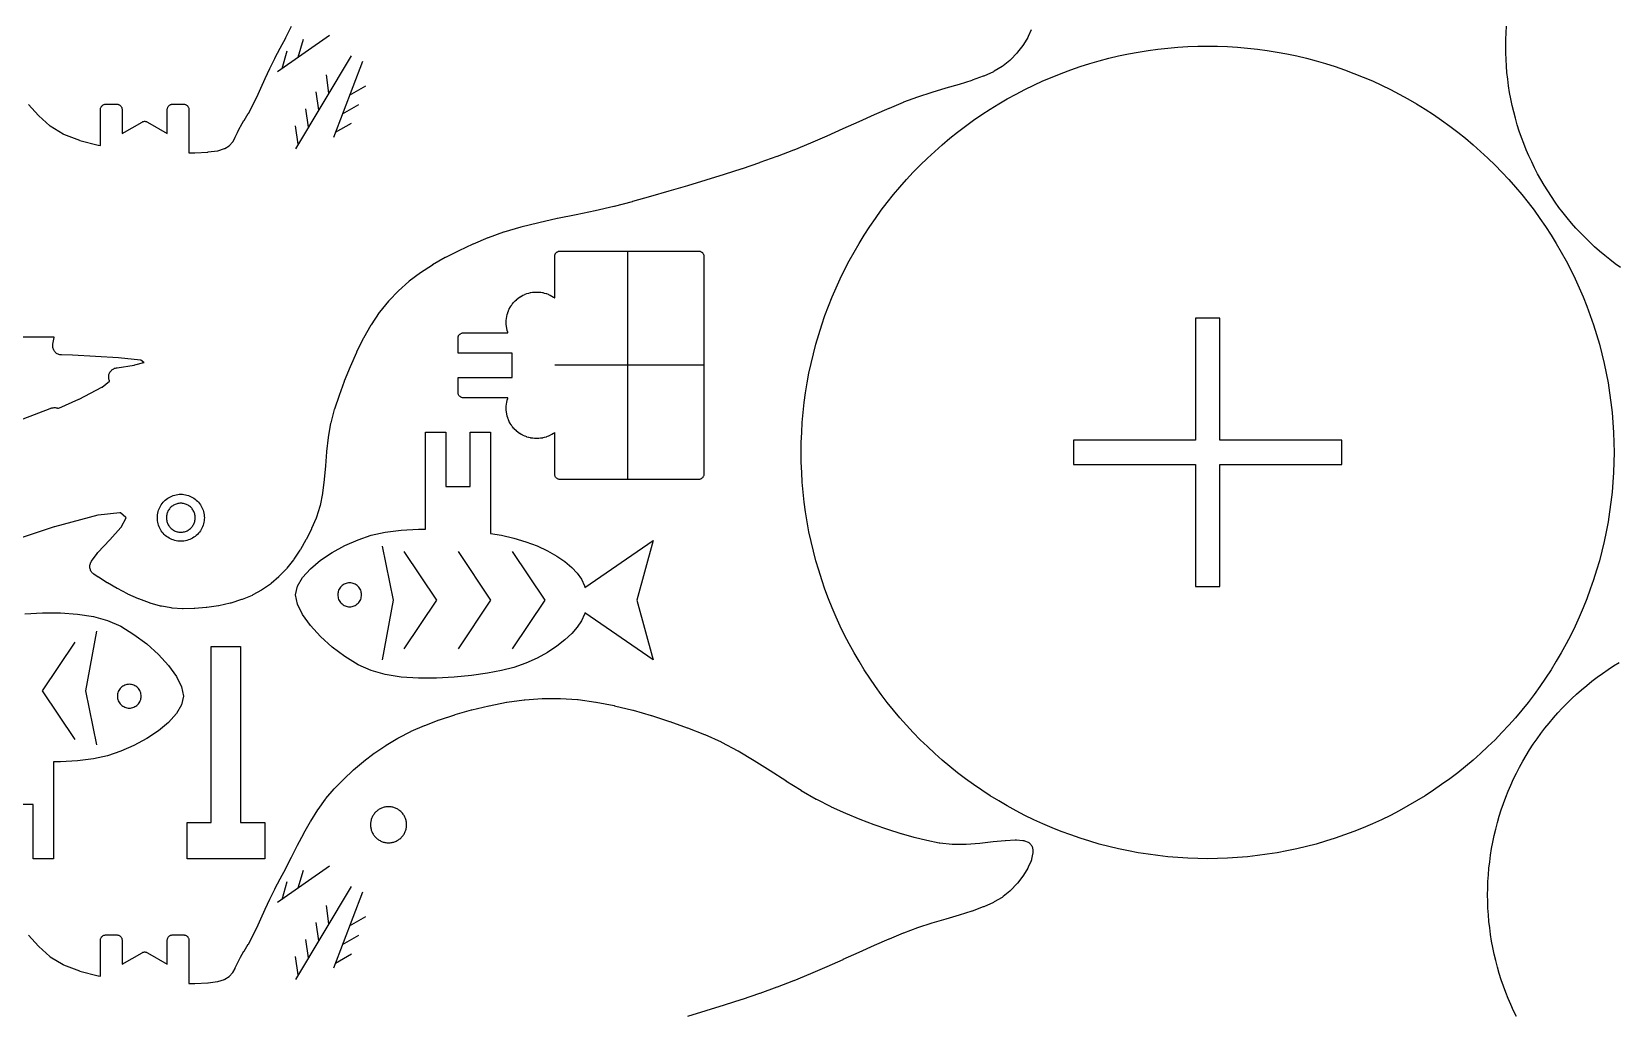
# Model space of a CAD drawing. Header units: millimetres. Extents: x 5 to 580, y 5 to 395.
# Drawn here: x 113.8 to 289.6, y 136 to 244.6 of the extents above; entities that cross this region are included whole.
import ezdxf

# ---------------------------------------------------------------- set-up
doc = ezdxf.new("R2010")
doc.units = ezdxf.units.MM
doc.layers.add('CUT', color=1, linetype='Continuous')
doc.layers.add('ENGRAVE', color=5, linetype='Continuous')

msp = doc.modelspace()

# ---------------------------------------------------------------- linework, layer by layer
at = {"layer": 'CUT'}
for points in [[(224.45, 244.78), (224.14, 244.07), (224.08, 243.95), (223.62, 243.18), (223.55, 243.08), (222.96, 242.31), (222.88, 242.22), (222.19, 241.5), (222.11, 241.42), (221.36, 240.81), (221.3, 240.76), (221.24, 240.72), (220.38, 240.21), (220.28, 240.16), (219.22, 239.68), (219.15, 239.66), (217.92, 239.21), (217.88, 239.2), (216.5, 238.76), (216.48, 238.76), (215, 238.32), (213.46, 237.86), (213.45, 237.85), (211.89, 237.35), (211.87, 237.34), (210.31, 236.77), (210.3, 236.76), (208.72, 236.1), (208.71, 236.1), (207.07, 235.38), (207.06, 235.38), (205.36, 234.62), (203.62, 233.83), (203.62, 233.82), (201.84, 233.03), (201.83, 233.02), (200.02, 232.24), (200.01, 232.24), (198.18, 231.48), (198.16, 231.47), (196.32, 230.77), (196.29, 230.76), (194.41, 230.09), (194.39, 230.08), (192.45, 229.42), (192.44, 229.42), (190.46, 228.77), (190.45, 228.77), (188.43, 228.14), (188.43, 228.14), (186.4, 227.52), (186.39, 227.52), (184.35, 226.92), (184.35, 226.92), (182.32, 226.33), (182.32, 226.33), (180.32, 225.77), (180.29, 225.76), (178.29, 225.24), (178.26, 225.23), (176.2, 224.76), (176.18, 224.76), (174.09, 224.32), (174.08, 224.32), (172, 223.89), (171.99, 223.89), (169.95, 223.44), (169.93, 223.44), (167.96, 222.95), (167.94, 222.95), (166.08, 222.4), (166.05, 222.39), (164.32, 221.77), (164.29, 221.76), (162.66, 221.07), (162.65, 221.06), (161.1, 220.34), (161.08, 220.34), (159.61, 219.58), (159.58, 219.57), (158.19, 218.77), (158.17, 218.75), (156.86, 217.89), (156.83, 217.88), (155.6, 216.95), (155.57, 216.92), (154.42, 215.91), (154.39, 215.88), (153.32, 214.78), (153.29, 214.74), (152.3, 213.52), (152.28, 213.48), (151.37, 212.13), (151.35, 212.1), (150.52, 210.64), (150.51, 210.62), (149.75, 209.09), (149.74, 209.06), (149.05, 207.49), (149.04, 207.47), (148.41, 205.89), (148.4, 205.87), (147.83, 204.3), (147.83, 204.29), (147.31, 202.78), (147.3, 202.75), (146.9, 201.26), (146.89, 201.21), (146.62, 199.68), (146.62, 199.65), (146.44, 198.09), (146.44, 198.08), (146.31, 196.51), (146.31, 196.51), (146.17, 194.99), (146.17, 194.95), (146, 193.52), (145.99, 193.45), (145.73, 192.13), (145.7, 192.02), (145.32, 190.81), (145.29, 190.72), (144.79, 189.56), (144.76, 189.51), (144.19, 188.37), (144.16, 188.31), (143.54, 187.24), (143.5, 187.18), (142.83, 186.17), (142.78, 186.11), (142.05, 185.18), (141.99, 185.12), (141.21, 184.28), (141.14, 184.22), (140.31, 183.48), (140.23, 183.42), (139.35, 182.8), (139.25, 182.73), (138.29, 182.21), (138.19, 182.16), (137.1, 181.72), (137.02, 181.69), (135.84, 181.32), (135.77, 181.3), (134.53, 181.02), (134.46, 181.01), (133.19, 180.81), (133.12, 180.81), (131.86, 180.7), (131.79, 180.7), (130.57, 180.68), (130.5, 180.69), (129.36, 180.76), (129.25, 180.77), (128.15, 180.96), (128.05, 180.98), (126.91, 181.31), (126.83, 181.33), (125.67, 181.77), (125.61, 181.79), (124.45, 182.31), (124.41, 182.34), (123.29, 182.92), (123.25, 182.94), (122.2, 183.54), (122.16, 183.56), (121.2, 184.17), (121.17, 184.18), (120.68, 184.51), (120.6, 184.57), (120.53, 184.63), (120.47, 184.7), (120.41, 184.77), (120.36, 184.85), (120.32, 184.94), (120.29, 185.02), (120.26, 185.11), (120.24, 185.21), (120.24, 185.22), (120.23, 185.31), (120.23, 185.41), (120.24, 185.5), (120.26, 185.6), (120.29, 185.69), (120.32, 185.77), (120.37, 185.86), (120.42, 185.94), (121.05, 186.82), (121.13, 186.93), (122.43, 188.32), (122.44, 188.33), (123.66, 189.68), (123.68, 189.7), (123.69, 189.73), (124.24, 190.75), (124.25, 190.77), (124.23, 190.79), (123.61, 191.29), (123.59, 191.3), (123.56, 191.3), (121.14, 191.05), (121.13, 191.04), (121.11, 191.04), (116.32, 189.77), (116.29, 189.76), (108.18, 187.05)], [(113.44, 236.54), (114.53, 235.3), (114.57, 235.26), (115.8, 234.18), (115.82, 234.17), (115.83, 234.15), (117.29, 233.27), (117.31, 233.26), (117.33, 233.25), (119.07, 232.58), (119.13, 232.56), (121.15, 232.04), (121.18, 232.03), (121.41, 231.99), (121.41, 235.96), (121.41, 236.02), (121.42, 236.08), (121.43, 236.14), (121.45, 236.19), (121.48, 236.25), (121.51, 236.3), (121.54, 236.34), (121.58, 236.39), (121.62, 236.43), (121.67, 236.46), (121.72, 236.49), (121.78, 236.52), (121.83, 236.54), (121.89, 236.55), (121.95, 236.56), (122.01, 236.56), (123.21, 236.56), (123.26, 236.56), (123.32, 236.55), (123.38, 236.54), (123.43, 236.52), (123.49, 236.49), (123.54, 236.46), (123.59, 236.43), (123.63, 236.39), (123.67, 236.34), (123.7, 236.3), (123.73, 236.25), (123.76, 236.19), (123.78, 236.14), (123.79, 236.08), (123.8, 236.02), (123.81, 235.96), (123.81, 233.33), (123.81, 233.32), (123.82, 233.33), (126.01, 234.59), (126.06, 234.62), (126.11, 234.64), (126.16, 234.65), (126.22, 234.66), (126.28, 234.67), (126.33, 234.67), (126.39, 234.66), (126.45, 234.65), (126.5, 234.64), (126.55, 234.62), (126.61, 234.59), (128.79, 233.33), (128.8, 233.32), (128.81, 233.33), (128.81, 235.96), (128.81, 236.02), (128.82, 236.08), (128.83, 236.14), (128.85, 236.19), (128.88, 236.25), (128.91, 236.3), (128.94, 236.34), (128.98, 236.39), (129.02, 236.43), (129.07, 236.46), (129.12, 236.49), (129.18, 236.52), (129.23, 236.54), (129.29, 236.55), (129.35, 236.56), (129.41, 236.56), (130.61, 236.56), (130.66, 236.56), (130.72, 236.55), (130.78, 236.54), (130.83, 236.52), (130.89, 236.49), (130.94, 236.46), (130.99, 236.43), (131.03, 236.39), (131.07, 236.34), (131.1, 236.3), (131.13, 236.25), (131.16, 236.19), (131.18, 236.14), (131.19, 236.08), (131.2, 236.02), (131.21, 235.96), (131.21, 231.19), (131.83, 231.19), (131.85, 231.19), (133.28, 231.26), (133.33, 231.27), (134.36, 231.4), (134.38, 231.41), (134.4, 231.41), (135.13, 231.64), (135.15, 231.65), (135.17, 231.66), (135.66, 231.96), (135.68, 231.98), (135.7, 231.99), (136.04, 232.37), (136.05, 232.39), (136.07, 232.41), (136.32, 232.86), (136.34, 232.9), (136.58, 233.43), (136.59, 233.45), (136.87, 234.03), (136.91, 234.11), (137.3, 234.75), (137.31, 234.77), (137.78, 235.52), (137.8, 235.55), (138.25, 236.39), (138.26, 236.41), (138.71, 237.34), (138.72, 237.35), (139.18, 238.35), (139.66, 239.41), (139.66, 239.42), (140.16, 240.51), (140.17, 240.53), (140.7, 241.62), (140.72, 241.65), (141.3, 242.76), (141.31, 242.76), (141.93, 243.93), (141.93, 243.94), (142.57, 245.19)], [(289.73, 218.47), (289.13, 218.9), (288.54, 219.35), (287.97, 219.81), (287.4, 220.28), (286.85, 220.77), (286.31, 221.27), (285.79, 221.79), (285.27, 222.31), (284.77, 222.85), (284.28, 223.4), (283.81, 223.97), (283.35, 224.54), (282.9, 225.13), (282.47, 225.73), (282.06, 226.33), (281.65, 226.95), (281.27, 227.58), (280.9, 228.21), (280.54, 228.86), (280.2, 229.51), (279.88, 230.17), (279.57, 230.84), (279.28, 231.52), (279.01, 232.2), (278.75, 232.89), (278.51, 233.59), (278.29, 234.29), (278.09, 235), (277.9, 235.71), (277.73, 236.43), (277.58, 237.15), (277.44, 237.87), (277.32, 238.6), (277.23, 239.33), (277.14, 240.06), (277.08, 240.79), (277.04, 241.53), (277.01, 242.26), (277, 243), (277.01, 243.74), (277.04, 244.47), (277.08, 245.21)], [(21.9, 166.89), (115.85, 202.87), (115.9, 202.89), (115.94, 202.9), (116.04, 202.93), (116.06, 202.94), (116.15, 202.95), (116.17, 202.95), (116.27, 202.96), (116.29, 202.96), (116.39, 202.96), (116.41, 202.96), (116.51, 202.94), (116.53, 202.94), (116.63, 202.92), (116.64, 202.91), (116.74, 202.88), (116.74, 202.88), (116.77, 202.87), (116.79, 202.88), (119.03, 203.89), (119.06, 203.9), (121.56, 205.21), (121.59, 205.22), (121.61, 205.24), (122.41, 205.9), (122.42, 205.92), (122.41, 205.94), (122.38, 206.03), (122.35, 206.12), (122.33, 206.22), (122.32, 206.32), (122.32, 206.42), (122.33, 206.51), (122.35, 206.61), (122.38, 206.7), (122.42, 206.79), (122.46, 206.88), (122.52, 206.96), (122.58, 207.04), (122.65, 207.11), (122.72, 207.17), (122.8, 207.22), (122.89, 207.27), (122.98, 207.31), (123.07, 207.34), (123.17, 207.36), (123.25, 207.37), (125.15, 207.66), (125.21, 207.68), (126.22, 207.94), (126.24, 207.95), (126.22, 207.96), (125.87, 208.21), (125.85, 208.22), (125.83, 208.22), (123.42, 208.49), (123.39, 208.49), (118.31, 208.76), (118.3, 208.76), (117.1, 208.79), (117, 208.8), (116.9, 208.82), (116.81, 208.84), (116.72, 208.88), (116.63, 208.92), (116.55, 208.97), (116.47, 209.03), (116.4, 209.1), (116.34, 209.17), (116.28, 209.25), (116.23, 209.34), (116.19, 209.42), (116.16, 209.52), (116.14, 209.61), (116.13, 209.71), (116.12, 209.81), (116.13, 209.9), (116.14, 210), (116.3, 210.74), (116.3, 210.76), (116.28, 210.76), (102.91, 210.76)], [(113.02, 180.12), (115, 180.22), (116.98, 180.23), (118.88, 180.1), (120.65, 179.83), (122.2, 179.4), (123.65, 178.74), (125.12, 177.85), (126.53, 176.79), (127.82, 175.61), (128.94, 174.39), (129.82, 173.17), (130.39, 172.02), (130.6, 171), (130.39, 170.04), (129.82, 169.07), (128.94, 168.1), (127.82, 167.17), (126.53, 166.31), (125.12, 165.54), (123.65, 164.9), (122.2, 164.4), (120.65, 164.06), (118.88, 163.84), (116.98, 163.73), (116.2, 163.73), (116.2, 159), (116.2, 153), (114.22, 153), (113.95, 153), (113.95, 159), (111.25, 159)], [(278.2, 135.51), (277.88, 136.17), (277.57, 136.84), (277.28, 137.52), (277.01, 138.2), (276.75, 138.89), (276.51, 139.59), (276.29, 140.29), (276.09, 141), (275.9, 141.71), (275.73, 142.43), (275.58, 143.15), (275.44, 143.87), (275.32, 144.6), (275.23, 145.33), (275.14, 146.06), (275.08, 146.79), (275.04, 147.53), (275.01, 148.26), (275, 149), (275.01, 149.74), (275.04, 150.47), (275.08, 151.21), (275.14, 151.94), (275.23, 152.67), (275.32, 153.4), (275.44, 154.13), (275.58, 154.85), (275.73, 155.57), (275.9, 156.29), (276.09, 157), (276.29, 157.71), (276.51, 158.41), (276.75, 159.11), (277.01, 159.8), (277.28, 160.48), (277.57, 161.16), (277.88, 161.83), (278.2, 162.49), (278.54, 163.14), (278.9, 163.79), (279.27, 164.42), (279.65, 165.05), (280.06, 165.67), (280.47, 166.27), (280.9, 166.87), (281.35, 167.46), (281.81, 168.03), (282.28, 168.6), (282.77, 169.15), (283.27, 169.69), (283.79, 170.21), (284.31, 170.73), (284.85, 171.23), (285.4, 171.72), (285.97, 172.19), (286.54, 172.65), (287.13, 173.1), (287.73, 173.53), (288.33, 173.94), (288.95, 174.35), (289.58, 174.73)], [(113.44, 144.54), (114.53, 143.3), (114.57, 143.26), (115.8, 142.18), (115.82, 142.17), (115.83, 142.15), (117.29, 141.27), (117.31, 141.26), (117.33, 141.25), (119.07, 140.58), (119.13, 140.56), (121.15, 140.04), (121.18, 140.03), (121.41, 139.99), (121.41, 143.96), (121.41, 144.02), (121.42, 144.08), (121.43, 144.14), (121.45, 144.19), (121.48, 144.25), (121.51, 144.3), (121.54, 144.34), (121.58, 144.39), (121.62, 144.43), (121.67, 144.46), (121.72, 144.49), (121.78, 144.52), (121.83, 144.54), (121.89, 144.55), (121.95, 144.56), (122.01, 144.56), (123.21, 144.56), (123.26, 144.56), (123.32, 144.55), (123.38, 144.54), (123.43, 144.52), (123.49, 144.49), (123.54, 144.46), (123.59, 144.43), (123.63, 144.39), (123.67, 144.34), (123.7, 144.3), (123.73, 144.25), (123.76, 144.19), (123.78, 144.14), (123.79, 144.08), (123.8, 144.02), (123.81, 143.96), (123.81, 141.33), (123.81, 141.32), (123.82, 141.33), (126.01, 142.59), (126.06, 142.62), (126.11, 142.64), (126.16, 142.65), (126.22, 142.66), (126.28, 142.67), (126.33, 142.67), (126.39, 142.66), (126.45, 142.65), (126.5, 142.64), (126.55, 142.62), (126.61, 142.59), (128.79, 141.33), (128.8, 141.32), (128.81, 141.33), (128.81, 143.96), (128.81, 144.02), (128.82, 144.08), (128.83, 144.14), (128.85, 144.19), (128.88, 144.25), (128.91, 144.3), (128.94, 144.34), (128.98, 144.39), (129.02, 144.43), (129.07, 144.46), (129.12, 144.49), (129.18, 144.52), (129.23, 144.54), (129.29, 144.55), (129.35, 144.56), (129.41, 144.56), (130.61, 144.56), (130.66, 144.56), (130.72, 144.55), (130.78, 144.54), (130.83, 144.52), (130.89, 144.49), (130.94, 144.46), (130.99, 144.43), (131.03, 144.39), (131.07, 144.34), (131.1, 144.3), (131.13, 144.25), (131.16, 144.19), (131.18, 144.14), (131.19, 144.08), (131.2, 144.02), (131.21, 143.96), (131.21, 139.19), (131.83, 139.19), (131.85, 139.19), (133.28, 139.26), (133.33, 139.27), (134.36, 139.4), (134.38, 139.41), (134.4, 139.41), (135.13, 139.64), (135.15, 139.65), (135.17, 139.66), (135.66, 139.96), (135.68, 139.98), (135.7, 139.99), (136.04, 140.37), (136.05, 140.39), (136.07, 140.41), (136.32, 140.86), (136.34, 140.9), (136.58, 141.43), (136.59, 141.45), (136.87, 142.03), (136.91, 142.11), (137.3, 142.75), (137.31, 142.77), (137.78, 143.52), (137.8, 143.55), (138.25, 144.39), (138.26, 144.41), (138.71, 145.34), (138.72, 145.35), (139.18, 146.35), (139.66, 147.41), (139.66, 147.42), (140.16, 148.51), (140.17, 148.53), (140.7, 149.62), (140.72, 149.65), (141.3, 150.76), (141.31, 150.76), (141.93, 151.93), (141.93, 151.94), (142.57, 153.19), (143.23, 154.49), (143.24, 154.5), (143.92, 155.81), (143.94, 155.84), (144.66, 157.12), (144.69, 157.16), (145.46, 158.4), (145.5, 158.45), (146.33, 159.61), (146.38, 159.67), (147.28, 160.74), (147.33, 160.79), (148.31, 161.79), (148.35, 161.82), (149.39, 162.8), (149.42, 162.83), (150.52, 163.77), (150.56, 163.8), (151.72, 164.68), (151.77, 164.72), (152.99, 165.55), (153.04, 165.58), (154.33, 166.35), (154.39, 166.38), (155.76, 167.08), (155.82, 167.11), (157.28, 167.75), (157.33, 167.77), (158.92, 168.37), (158.95, 168.38), (160.66, 168.95), (160.7, 168.96), (162.5, 169.48), (162.54, 169.49), (164.41, 169.94), (164.45, 169.95), (166.36, 170.32), (166.41, 170.33), (168.34, 170.59), (168.4, 170.6), (170.31, 170.75), (170.38, 170.75), (172.27, 170.76), (172.34, 170.76), (174.24, 170.63), (174.3, 170.62), (176.25, 170.35), (176.31, 170.34), (178.3, 169.96), (178.34, 169.95), (180.35, 169.45), (180.39, 169.44), (182.39, 168.87), (182.42, 168.86), (184.41, 168.21), (184.44, 168.2), (186.38, 167.51), (186.41, 167.5), (188.28, 166.77), (188.33, 166.75), (190.13, 165.94), (190.19, 165.91), (191.97, 164.96), (192.01, 164.94), (193.78, 163.89), (193.8, 163.87), (195.55, 162.76), (195.56, 162.76), (197.29, 161.65), (197.29, 161.64), (198.99, 160.58), (199, 160.57), (200.65, 159.61), (200.68, 159.59), (202.29, 158.77), (202.32, 158.76), (203.91, 158.05), (203.92, 158.04), (205.49, 157.39), (205.5, 157.39), (207.03, 156.8), (207.05, 156.79), (208.55, 156.27), (208.56, 156.26), (210.03, 155.8), (210.05, 155.79), (211.48, 155.39), (211.5, 155.39), (212.91, 155.05), (212.92, 155.04), (214.28, 154.77), (214.33, 154.76), (215.71, 154.61), (215.77, 154.61), (217.23, 154.62), (217.27, 154.62), (218.77, 154.73), (218.78, 154.73), (220.24, 154.89), (220.24, 154.89), (221.57, 155.02), (221.62, 155.03), (222.7, 155.09), (222.83, 155.09), (223.53, 155.03), (223.63, 155.02), (223.74, 154.99), (223.84, 154.96), (224.02, 154.88), (224.11, 154.84), (224.19, 154.79), (224.27, 154.73), (224.35, 154.66), (224.41, 154.58), (224.47, 154.5), (224.47, 154.5), (224.52, 154.41), (224.56, 154.32), (224.59, 154.23), (224.61, 154.13), (224.63, 154.04), (224.65, 153.79), (224.65, 153.69), (224.64, 153.59), (224.62, 153.49), (224.5, 152.96), (224.48, 152.87), (224.45, 152.78), (224.14, 152.07), (224.08, 151.95), (223.62, 151.18), (223.55, 151.08), (222.96, 150.31), (222.88, 150.22), (222.19, 149.5), (222.11, 149.42), (221.36, 148.81), (221.3, 148.76), (221.24, 148.72), (220.38, 148.21), (220.28, 148.16), (219.22, 147.68), (219.15, 147.66), (217.92, 147.21), (217.88, 147.2), (216.5, 146.76), (216.48, 146.76), (215, 146.32), (213.46, 145.86), (213.45, 145.85), (211.89, 145.35), (211.87, 145.34), (210.31, 144.77), (210.3, 144.76), (208.72, 144.1), (208.71, 144.1), (207.07, 143.38), (207.06, 143.38), (205.36, 142.62), (203.62, 141.83), (203.62, 141.82), (201.84, 141.03), (201.83, 141.02), (200.02, 140.24), (200.01, 140.24), (198.18, 139.48), (198.16, 139.47), (196.32, 138.77), (196.29, 138.76), (194.41, 138.09), (194.39, 138.08), (192.45, 137.42), (192.44, 137.42), (190.46, 136.77), (190.45, 136.77), (188.43, 136.14), (188.43, 136.14), (186.4, 135.52)]]:
    msp.add_lwpolyline(points, dxfattribs=at)
for points in [[(288.99, 196.9), (288.95, 195.79), (288.88, 194.69), (288.78, 193.59), (288.66, 192.49), (288.51, 191.4), (288.34, 190.31), (288.14, 189.22), (287.91, 188.14), (287.65, 187.07), (287.37, 186), (287.06, 184.94), (286.73, 183.88), (286.37, 182.84), (285.98, 181.8), (285.57, 180.78), (285.14, 179.76), (284.68, 178.76), (284.2, 177.77), (283.69, 176.79), (283.15, 175.82), (282.6, 174.87), (282.02, 173.93), (281.42, 173), (280.79, 172.09), (280.14, 171.19), (279.48, 170.31), (278.79, 169.45), (278.07, 168.61), (277.34, 167.78), (276.59, 166.97), (275.82, 166.18), (275.03, 165.41), (274.22, 164.66), (273.39, 163.93), (272.55, 163.21), (271.69, 162.52), (270.81, 161.86), (269.91, 161.21), (269, 160.58), (268.07, 159.98), (267.13, 159.4), (266.18, 158.85), (265.21, 158.31), (264.23, 157.8), (263.24, 157.32), (262.24, 156.86), (261.22, 156.43), (260.2, 156.02), (259.16, 155.63), (258.12, 155.27), (257.06, 154.94), (256, 154.63), (254.93, 154.35), (253.86, 154.09), (252.78, 153.86), (251.69, 153.66), (250.6, 153.49), (249.51, 153.34), (248.41, 153.22), (247.31, 153.12), (246.21, 153.05), (245.1, 153.01), (244, 153), (242.9, 153.01), (241.79, 153.05), (240.69, 153.12), (239.59, 153.22), (238.49, 153.34), (237.4, 153.49), (236.31, 153.66), (235.22, 153.86), (234.14, 154.09), (233.07, 154.35), (232, 154.63), (230.94, 154.94), (229.88, 155.27), (228.84, 155.63), (227.8, 156.02), (226.78, 156.43), (225.76, 156.86), (224.76, 157.32), (223.77, 157.8), (222.79, 158.31), (221.82, 158.85), (220.87, 159.4), (219.93, 159.98), (219, 160.58), (218.09, 161.21), (217.19, 161.86), (216.31, 162.52), (215.45, 163.21), (214.61, 163.93), (213.78, 164.66), (212.97, 165.41), (212.18, 166.18), (211.41, 166.97), (210.66, 167.78), (209.93, 168.61), (209.21, 169.45), (208.52, 170.31), (207.86, 171.19), (207.21, 172.09), (206.58, 173), (205.98, 173.93), (205.4, 174.87), (204.85, 175.82), (204.31, 176.79), (203.8, 177.77), (203.32, 178.76), (202.86, 179.76), (202.43, 180.78), (202.02, 181.8), (201.63, 182.84), (201.27, 183.88), (200.94, 184.94), (200.63, 186), (200.35, 187.07), (200.09, 188.14), (199.86, 189.22), (199.66, 190.31), (199.49, 191.4), (199.34, 192.49), (199.22, 193.59), (199.12, 194.69), (199.05, 195.79), (199.01, 196.9), (199, 198), (199.01, 199.1), (199.05, 200.21), (199.12, 201.31), (199.22, 202.41), (199.34, 203.51), (199.49, 204.6), (199.66, 205.69), (199.86, 206.78), (200.09, 207.86), (200.35, 208.93), (200.63, 210), (200.94, 211.06), (201.27, 212.12), (201.63, 213.16), (202.02, 214.2), (202.43, 215.22), (202.86, 216.24), (203.32, 217.24), (203.8, 218.23), (204.31, 219.21), (204.85, 220.18), (205.4, 221.13), (205.98, 222.07), (206.58, 223), (207.21, 223.91), (207.86, 224.81), (208.52, 225.69), (209.21, 226.55), (209.93, 227.39), (210.66, 228.22), (211.41, 229.03), (212.18, 229.82), (212.97, 230.59), (213.78, 231.34), (214.61, 232.07), (215.45, 232.79), (216.31, 233.48), (217.19, 234.14), (218.09, 234.79), (219, 235.42), (219.93, 236.02), (220.87, 236.6), (221.82, 237.15), (222.79, 237.69), (223.77, 238.2), (224.76, 238.68), (225.76, 239.14), (226.78, 239.57), (227.8, 239.98), (228.84, 240.37), (229.88, 240.73), (230.94, 241.06), (232, 241.37), (233.07, 241.65), (234.14, 241.91), (235.22, 242.14), (236.31, 242.34), (237.4, 242.51), (238.49, 242.66), (239.59, 242.78), (240.69, 242.88), (241.79, 242.95), (242.9, 242.99), (244, 243), (245.1, 242.99), (246.21, 242.95), (247.31, 242.88), (248.41, 242.78), (249.51, 242.66), (250.6, 242.51), (251.69, 242.34), (252.78, 242.14), (253.86, 241.91), (254.93, 241.65), (256, 241.37), (257.06, 241.06), (258.12, 240.73), (259.16, 240.37), (260.2, 239.98), (261.22, 239.57), (262.24, 239.14), (263.24, 238.68), (264.23, 238.2), (265.21, 237.69), (266.18, 237.15), (267.13, 236.6), (268.07, 236.02), (269, 235.42), (269.91, 234.79), (270.81, 234.14), (271.69, 233.48), (272.55, 232.79), (273.39, 232.07), (274.22, 231.34), (275.03, 230.59), (275.82, 229.82), (276.59, 229.03), (277.34, 228.22), (278.07, 227.39), (278.79, 226.55), (279.48, 225.69), (280.14, 224.81), (280.79, 223.91), (281.42, 223), (282.02, 222.07), (282.6, 221.13), (283.15, 220.18), (283.69, 219.21), (284.2, 218.23), (284.68, 217.24), (285.14, 216.24), (285.57, 215.22), (285.98, 214.2), (286.37, 213.16), (286.73, 212.12), (287.06, 211.06), (287.37, 210), (287.65, 208.93), (287.91, 207.86), (288.14, 206.78), (288.34, 205.69), (288.51, 204.6), (288.66, 203.51), (288.78, 202.41), (288.88, 201.31), (288.95, 200.21), (288.99, 199.1), (289, 198)], [(171.69, 200.18), (171.59, 200.11), (171.56, 200.09), (171.4, 199.99), (171.37, 199.97), (171.21, 199.89), (171.17, 199.87), (171.01, 199.8), (170.97, 199.78), (170.8, 199.72), (170.77, 199.7), (170.59, 199.65), (170.55, 199.64), (170.38, 199.6), (170.34, 199.59), (170.16, 199.56), (170.12, 199.56), (169.94, 199.54), (169.9, 199.54), (169.72, 199.53), (169.68, 199.53), (169.5, 199.54), (169.46, 199.54), (169.28, 199.56), (169.24, 199.56), (169.06, 199.59), (169.02, 199.6), (168.85, 199.64), (168.81, 199.65), (168.63, 199.7), (168.6, 199.72), (168.43, 199.78), (168.39, 199.8), (168.23, 199.87), (168.19, 199.89), (168.03, 199.97), (168, 199.99), (167.84, 200.09), (167.81, 200.11), (167.66, 200.22), (167.63, 200.24), (167.49, 200.36), (167.46, 200.38), (167.33, 200.51), (167.3, 200.53), (167.18, 200.67), (167.15, 200.7), (167.04, 200.84), (167.01, 200.87), (166.91, 201.01), (166.89, 201.05), (166.79, 201.2), (166.77, 201.24), (166.68, 201.4), (166.67, 201.43), (166.59, 201.6), (166.58, 201.63), (166.51, 201.8), (166.5, 201.84), (166.45, 202.01), (166.44, 202.05), (166.4, 202.23), (166.39, 202.27), (166.36, 202.44), (166.35, 202.48), (166.34, 202.66), (166.33, 202.7), (166.33, 202.88), (166.33, 202.92), (166.33, 203.1), (166.34, 203.14), (166.35, 203.32), (166.36, 203.36), (166.39, 203.54), (166.4, 203.58), (166.44, 203.76), (166.45, 203.8), (166.5, 203.97), (166.51, 204.01), (166.52, 204.03), (166.53, 204.05), (166.51, 204.05), (161.6, 204.05), (161.54, 204.05), (161.48, 204.06), (161.43, 204.07), (161.37, 204.09), (161.32, 204.12), (161.27, 204.15), (161.22, 204.18), (161.18, 204.22), (161.14, 204.27), (161.1, 204.31), (161.07, 204.36), (161.05, 204.42), (161.03, 204.47), (161.01, 204.53), (161, 204.59), (161, 204.65), (161, 206.3), (167, 206.3), (167, 209), (161, 209), (161, 210.65), (161, 210.71), (161.01, 210.76), (161.03, 210.82), (161.05, 210.88), (161.07, 210.93), (161.1, 210.98), (161.14, 211.03), (161.18, 211.07), (161.22, 211.11), (161.27, 211.15), (161.32, 211.18), (161.37, 211.2), (161.43, 211.22), (161.48, 211.23), (161.54, 211.24), (161.6, 211.25), (166.51, 211.25), (166.53, 211.25), (166.52, 211.26), (166.51, 211.29), (166.5, 211.32), (166.45, 211.5), (166.44, 211.54), (166.4, 211.71), (166.39, 211.75), (166.36, 211.93), (166.35, 211.97), (166.34, 212.15), (166.33, 212.19), (166.33, 212.37), (166.33, 212.41), (166.33, 212.59), (166.34, 212.63), (166.35, 212.81), (166.36, 212.85), (166.39, 213.03), (166.4, 213.07), (166.44, 213.24), (166.45, 213.28), (166.5, 213.45), (166.51, 213.49), (166.58, 213.66), (166.59, 213.7), (166.67, 213.86), (166.68, 213.9), (166.77, 214.06), (166.79, 214.09), (166.89, 214.25), (166.91, 214.28), (167.01, 214.43), (167.04, 214.46), (167.15, 214.6), (167.18, 214.63), (167.3, 214.76), (167.33, 214.79), (167.46, 214.91), (167.49, 214.94), (167.63, 215.05), (167.66, 215.08), (167.81, 215.18), (167.84, 215.2), (168, 215.3), (168.03, 215.32), (168.19, 215.4), (168.23, 215.42), (168.39, 215.5), (168.43, 215.51), (168.6, 215.58), (168.63, 215.59), (168.81, 215.64), (168.85, 215.65), (169.02, 215.69), (169.06, 215.7), (169.24, 215.73), (169.28, 215.73), (169.46, 215.75), (169.5, 215.75), (169.68, 215.76), (169.72, 215.76), (169.9, 215.75), (169.94, 215.75), (170.12, 215.73), (170.16, 215.73), (170.34, 215.7), (170.38, 215.69), (170.55, 215.65), (170.59, 215.64), (170.77, 215.59), (170.8, 215.58), (170.97, 215.51), (171.01, 215.5), (171.17, 215.42), (171.21, 215.4), (171.37, 215.32), (171.4, 215.3), (171.56, 215.2), (171.59, 215.18), (171.69, 215.11), (171.7, 215.1), (171.7, 215.12), (171.7, 219.69), (171.7, 219.75), (171.71, 219.81), (171.73, 219.87), (171.75, 219.92), (171.77, 219.98), (171.8, 220.03), (171.84, 220.07), (171.88, 220.12), (171.92, 220.16), (171.97, 220.19), (172.02, 220.22), (172.07, 220.25), (172.13, 220.27), (172.18, 220.28), (172.24, 220.29), (172.3, 220.29), (187.62, 220.29), (187.68, 220.29), (187.74, 220.28), (187.8, 220.27), (187.85, 220.25), (187.91, 220.22), (187.96, 220.19), (188, 220.16), (188.05, 220.12), (188.09, 220.07), (188.12, 220.03), (188.15, 219.98), (188.18, 219.92), (188.2, 219.87), (188.21, 219.81), (188.22, 219.75), (188.22, 219.69), (188.22, 195.6), (188.22, 195.54), (188.21, 195.48), (188.2, 195.43), (188.18, 195.37), (188.15, 195.32), (188.12, 195.27), (188.09, 195.22), (188.05, 195.18), (188, 195.14), (187.96, 195.1), (187.91, 195.07), (187.85, 195.05), (187.8, 195.03), (187.74, 195.01), (187.68, 195), (187.62, 195), (172.3, 195), (172.24, 195), (172.18, 195.01), (172.13, 195.03), (172.07, 195.05), (172.02, 195.07), (171.97, 195.1), (171.92, 195.14), (171.88, 195.18), (171.84, 195.22), (171.8, 195.27), (171.77, 195.32), (171.75, 195.37), (171.73, 195.43), (171.71, 195.48), (171.7, 195.54), (171.7, 195.6), (171.7, 200.18), (171.7, 200.19)], [(245.35, 199.35), (245.35, 212.85), (242.65, 212.85), (242.65, 199.35), (229.15, 199.35), (229.15, 196.65), (242.65, 196.65), (242.65, 183.15), (245.35, 183.15), (245.35, 196.65), (258.85, 196.65), (258.85, 199.35)], [(157.4, 200.23), (159.38, 200.23), (159.65, 200.23), (159.65, 194.23), (162.35, 194.23), (162.35, 200.23), (162.62, 200.23), (164.6, 200.23), (164.6, 194.23), (164.6, 189.02), (165.8, 188.83), (167.19, 188.51), (168.52, 188.11), (169.76, 187.64), (170.9, 187.1), (171.93, 186.52), (172.83, 185.9), (173.59, 185.27), (174.2, 184.63), (174.66, 183.95), (174.99, 183.22), (175.04, 183.03), (182.6, 188.23), (180.8, 181.63), (182.6, 175.03), (175.03, 180.23), (174.99, 180.08), (174.66, 179.33), (174.2, 178.63), (173.59, 177.94), (172.83, 177.23), (171.93, 176.53), (170.9, 175.85), (169.76, 175.22), (168.52, 174.66), (167.19, 174.19), (165.8, 173.83), (164.25, 173.54), (162.48, 173.29), (160.58, 173.11), (158.6, 173), (156.62, 173), (154.72, 173.12), (152.95, 173.39), (151.4, 173.83), (149.95, 174.49), (148.48, 175.38), (147.07, 176.44), (145.78, 177.61), (144.66, 178.84), (143.78, 180.06), (143.21, 181.2), (143, 182.23), (143.21, 183.18), (143.78, 184.16), (144.66, 185.12), (145.78, 186.05), (147.07, 186.91), (148.48, 187.68), (149.95, 188.33), (151.4, 188.83), (152.95, 189.17), (154.72, 189.39), (156.62, 189.49), (157.4, 189.5), (157.4, 194.23)], [(128.71, 190.66), (128.72, 190.55), (128.74, 190.45), (128.76, 190.35), (128.79, 190.25), (128.83, 190.15), (128.87, 190.05), (128.92, 189.96), (128.97, 189.87), (129.04, 189.79), (129.1, 189.71), (129.17, 189.63), (129.25, 189.56), (129.33, 189.49), (129.42, 189.43), (129.51, 189.38), (129.6, 189.33), (129.69, 189.28), (129.79, 189.25), (129.89, 189.22), (129.99, 189.19), (130.1, 189.18), (130.2, 189.17), (130.31, 189.16), (130.41, 189.17), (130.51, 189.18), (130.62, 189.19), (130.72, 189.22), (130.82, 189.25), (130.92, 189.28), (131.01, 189.33), (131.11, 189.38), (131.19, 189.43), (131.28, 189.49), (131.36, 189.56), (131.44, 189.63), (131.51, 189.71), (131.57, 189.79), (131.64, 189.87), (131.69, 189.96), (131.74, 190.05), (131.78, 190.15), (131.82, 190.25), (131.85, 190.35), (131.87, 190.45), (131.89, 190.55), (131.9, 190.66), (131.91, 190.76), (131.9, 190.87), (131.89, 190.97), (131.87, 191.07), (131.85, 191.18), (131.82, 191.28), (131.78, 191.37), (131.74, 191.47), (131.69, 191.56), (131.64, 191.65), (131.57, 191.74), (131.51, 191.82), (131.44, 191.89), (131.36, 191.97), (131.28, 192.03), (131.19, 192.09), (131.11, 192.15), (131.01, 192.2), (130.92, 192.24), (130.82, 192.28), (130.72, 192.31), (130.62, 192.33), (130.51, 192.35), (130.41, 192.36), (130.31, 192.36), (130.2, 192.36), (130.1, 192.35), (129.99, 192.33), (129.89, 192.31), (129.79, 192.28), (129.69, 192.24), (129.6, 192.2), (129.51, 192.15), (129.42, 192.09), (129.33, 192.03), (129.25, 191.97), (129.17, 191.89), (129.1, 191.82), (129.04, 191.74), (128.97, 191.65), (128.92, 191.56), (128.87, 191.47), (128.83, 191.37), (128.79, 191.28), (128.76, 191.18), (128.74, 191.07), (128.72, 190.97), (128.71, 190.87), (128.71, 190.76)], [(150.22, 182.73), (150.16, 182.85), (150.1, 182.96), (150.02, 183.06), (149.93, 183.16), (149.84, 183.25), (149.73, 183.32), (149.62, 183.39), (149.51, 183.45), (149.38, 183.49), (149.26, 183.52), (149.13, 183.54), (149, 183.55), (148.87, 183.54), (148.74, 183.52), (148.62, 183.49), (148.49, 183.45), (148.38, 183.39), (148.27, 183.32), (148.16, 183.25), (148.07, 183.16), (147.98, 183.06), (147.9, 182.96), (147.84, 182.85), (147.78, 182.73), (147.74, 182.61), (147.71, 182.48), (147.69, 182.36), (147.68, 182.23), (147.69, 182.1), (147.71, 181.97), (147.74, 181.84), (147.78, 181.72), (147.84, 181.6), (147.9, 181.49), (147.98, 181.39), (148.07, 181.29), (148.16, 181.21), (148.27, 181.13), (148.38, 181.06), (148.49, 181.01), (148.62, 180.96), (148.74, 180.93), (148.87, 180.91), (149, 180.91), (149.13, 180.91), (149.26, 180.93), (149.38, 180.96), (149.51, 181.01), (149.62, 181.06), (149.73, 181.13), (149.84, 181.21), (149.93, 181.29), (150.02, 181.39), (150.1, 181.49), (150.16, 181.6), (150.22, 181.72), (150.26, 181.84), (150.29, 181.97), (150.31, 182.1), (150.32, 182.23), (150.31, 182.36), (150.29, 182.48), (150.26, 182.61)], [(133.67, 176.5), (136.93, 176.5), (136.93, 157), (139.6, 157), (139.6, 153), (131, 153), (131, 157), (133.67, 157)], [(123.38, 170.49), (123.44, 170.38), (123.5, 170.27), (123.58, 170.16), (123.67, 170.07), (123.76, 169.98), (123.87, 169.9), (123.98, 169.84), (124.09, 169.78), (124.22, 169.74), (124.34, 169.71), (124.47, 169.69), (124.6, 169.68), (124.73, 169.69), (124.86, 169.71), (124.98, 169.74), (125.11, 169.78), (125.22, 169.84), (125.33, 169.9), (125.44, 169.98), (125.53, 170.07), (125.62, 170.16), (125.7, 170.27), (125.76, 170.38), (125.82, 170.49), (125.86, 170.62), (125.89, 170.74), (125.91, 170.87), (125.92, 171), (125.91, 171.13), (125.89, 171.26), (125.86, 171.38), (125.82, 171.51), (125.76, 171.62), (125.7, 171.73), (125.62, 171.84), (125.53, 171.93), (125.44, 172.02), (125.33, 172.1), (125.22, 172.16), (125.11, 172.22), (124.98, 172.26), (124.86, 172.29), (124.73, 172.31), (124.6, 172.32), (124.47, 172.31), (124.34, 172.29), (124.22, 172.26), (124.09, 172.22), (123.98, 172.16), (123.87, 172.1), (123.76, 172.02), (123.67, 171.93), (123.58, 171.84), (123.5, 171.73), (123.44, 171.62), (123.38, 171.51), (123.34, 171.38), (123.31, 171.26), (123.29, 171.13), (123.28, 171), (123.29, 170.87), (123.31, 170.74), (123.34, 170.62)], [(151.31, 156.57), (151.33, 156.47), (151.34, 156.37), (151.37, 156.28), (151.39, 156.18), (151.42, 156.09), (151.46, 156), (151.5, 155.91), (151.54, 155.82), (151.59, 155.73), (151.64, 155.65), (151.7, 155.57), (151.76, 155.49), (151.82, 155.42), (151.89, 155.35), (151.96, 155.28), (152.04, 155.22), (152.11, 155.16), (152.19, 155.1), (152.28, 155.05), (152.36, 155), (152.45, 154.95), (152.54, 154.91), (152.63, 154.88), (152.72, 154.85), (152.82, 154.82), (152.91, 154.8), (153.01, 154.78), (153.11, 154.77), (153.21, 154.76), (153.31, 154.76), (153.4, 154.76), (153.5, 154.77), (153.6, 154.78), (153.7, 154.8), (153.79, 154.82), (153.89, 154.85), (153.98, 154.88), (154.07, 154.91), (154.16, 154.95), (154.25, 155), (154.33, 155.05), (154.42, 155.1), (154.5, 155.16), (154.57, 155.22), (154.65, 155.28), (154.72, 155.35), (154.79, 155.42), (154.85, 155.49), (154.91, 155.57), (154.97, 155.65), (155.02, 155.73), (155.07, 155.82), (155.11, 155.91), (155.15, 156), (155.19, 156.09), (155.22, 156.18), (155.25, 156.28), (155.27, 156.37), (155.28, 156.47), (155.3, 156.57), (155.3, 156.66), (155.31, 156.76), (155.3, 156.86), (155.3, 156.96), (155.28, 157.06), (155.27, 157.15), (155.25, 157.25), (155.22, 157.34), (155.19, 157.44), (155.15, 157.53), (155.11, 157.62), (155.07, 157.71), (155.02, 157.79), (154.97, 157.87), (154.91, 157.95), (154.85, 158.03), (154.79, 158.11), (154.72, 158.18), (154.65, 158.24), (154.57, 158.31), (154.5, 158.37), (154.42, 158.43), (154.33, 158.48), (154.25, 158.53), (154.16, 158.57), (154.07, 158.61), (153.98, 158.65), (153.89, 158.68), (153.79, 158.7), (153.7, 158.72), (153.6, 158.74), (153.5, 158.75), (153.4, 158.76), (153.31, 158.76), (153.21, 158.76), (153.11, 158.75), (153.01, 158.74), (152.91, 158.72), (152.82, 158.7), (152.72, 158.68), (152.63, 158.65), (152.54, 158.61), (152.45, 158.57), (152.36, 158.53), (152.28, 158.48), (152.19, 158.43), (152.11, 158.37), (152.04, 158.31), (151.96, 158.24), (151.89, 158.18), (151.82, 158.11), (151.76, 158.03), (151.7, 157.95), (151.64, 157.87), (151.59, 157.79), (151.54, 157.71), (151.5, 157.62), (151.46, 157.53), (151.42, 157.44), (151.39, 157.34), (151.37, 157.25), (151.34, 157.15), (151.33, 157.06), (151.31, 156.96), (151.31, 156.86), (151.31, 156.76), (151.31, 156.66)]]:
    msp.add_lwpolyline(points, close=True, dxfattribs=at)
at = {"layer": 'ENGRAVE'}
for points in [[(146.75, 244.17), (141.02, 240.16)], [(143.31, 241.76), (143.88, 243.75)], [(141.51, 240.5), (142.07, 242.49)], [(149.18, 241.91), (143, 231.62)], [(150.44, 241.29), (147.21, 232.89)], [(146.71, 237.79), (146.42, 239.83)], [(145.58, 235.9), (145.29, 237.95)], [(149, 237.56), (150.79, 238.59)], [(144.45, 234.02), (144.16, 236.06)], [(148.22, 235.51), (150, 236.53)], [(143.31, 232.13), (143.02, 234.17)], [(147.43, 233.45), (149.21, 234.48)], [(179.79, 195), (179.79, 220.29)], [(188.22, 207.65), (171.7, 207.65)], [(127.71, 190.76), (127.71, 190.93), (127.73, 191.1), (127.76, 191.27), (127.79, 191.44), (127.84, 191.6), (127.9, 191.76), (127.97, 191.91), (128.05, 192.06), (128.14, 192.21), (128.24, 192.35), (128.35, 192.48), (128.47, 192.6), (128.59, 192.72), (128.72, 192.83), (128.86, 192.92), (129.01, 193.01), (129.16, 193.09), (129.31, 193.16), (129.47, 193.22), (129.63, 193.27), (129.8, 193.31), (129.97, 193.34), (130.14, 193.36), (130.31, 193.36), (130.48, 193.36), (130.64, 193.34), (130.81, 193.31), (130.98, 193.27), (131.14, 193.22), (131.3, 193.16), (131.46, 193.09), (131.61, 193.01), (131.75, 192.92), (131.89, 192.83), (132.02, 192.72), (132.14, 192.6), (132.26, 192.48), (132.37, 192.35), (132.47, 192.21), (132.56, 192.06), (132.64, 191.91), (132.71, 191.76), (132.77, 191.6), (132.82, 191.44), (132.86, 191.27), (132.88, 191.1), (132.9, 190.93), (132.91, 190.76), (132.9, 190.59), (132.88, 190.42), (132.86, 190.26), (132.82, 190.09), (132.77, 189.93), (132.71, 189.77), (132.64, 189.61), (132.56, 189.46), (132.47, 189.32), (132.37, 189.18), (132.26, 189.05), (132.14, 188.92), (132.02, 188.81), (131.89, 188.7), (131.75, 188.6), (131.61, 188.51), (131.46, 188.43), (131.3, 188.36), (131.14, 188.3), (130.98, 188.25), (130.81, 188.21), (130.64, 188.18), (130.48, 188.17), (130.31, 188.16), (130.14, 188.17), (129.97, 188.18), (129.8, 188.21), (129.63, 188.25), (129.47, 188.3), (129.31, 188.36), (129.16, 188.43), (129.01, 188.51), (128.86, 188.6), (128.72, 188.7), (128.59, 188.81), (128.47, 188.92), (128.35, 189.05), (128.24, 189.18), (128.14, 189.32), (128.05, 189.46), (127.97, 189.61), (127.9, 189.77), (127.84, 189.93), (127.79, 190.09), (127.76, 190.26), (127.73, 190.42), (127.71, 190.59), (127.71, 190.76)], [(152.6, 187.63), (153.8, 181.63), (152.6, 175.03)], [(155, 187.03), (158.6, 181.63), (155, 176.23)], [(161, 187.03), (164.6, 181.63), (161, 176.23)], [(167, 187.03), (170.6, 181.63), (167, 176.23)], [(121, 165.6), (119.8, 171.6), (121, 178.2)], [(118.6, 166.2), (115, 171.6), (118.6, 177)], [(146.75, 152.17), (141.02, 148.16)], [(143.31, 149.76), (143.88, 151.75)], [(141.51, 148.5), (142.07, 150.49)], [(149.18, 149.91), (143, 139.62)], [(146.71, 145.79), (146.42, 147.83)], [(150.44, 149.29), (147.21, 140.89)], [(145.58, 143.9), (145.29, 145.95)], [(149, 145.56), (150.79, 146.59)], [(148.22, 143.51), (150, 144.53)], [(144.45, 142.02), (144.16, 144.06)], [(147.43, 141.45), (149.21, 142.48)], [(143.31, 140.13), (143.02, 142.17)]]:
    msp.add_lwpolyline(points, dxfattribs=at)

doc.saveas('drawing.dxf')
